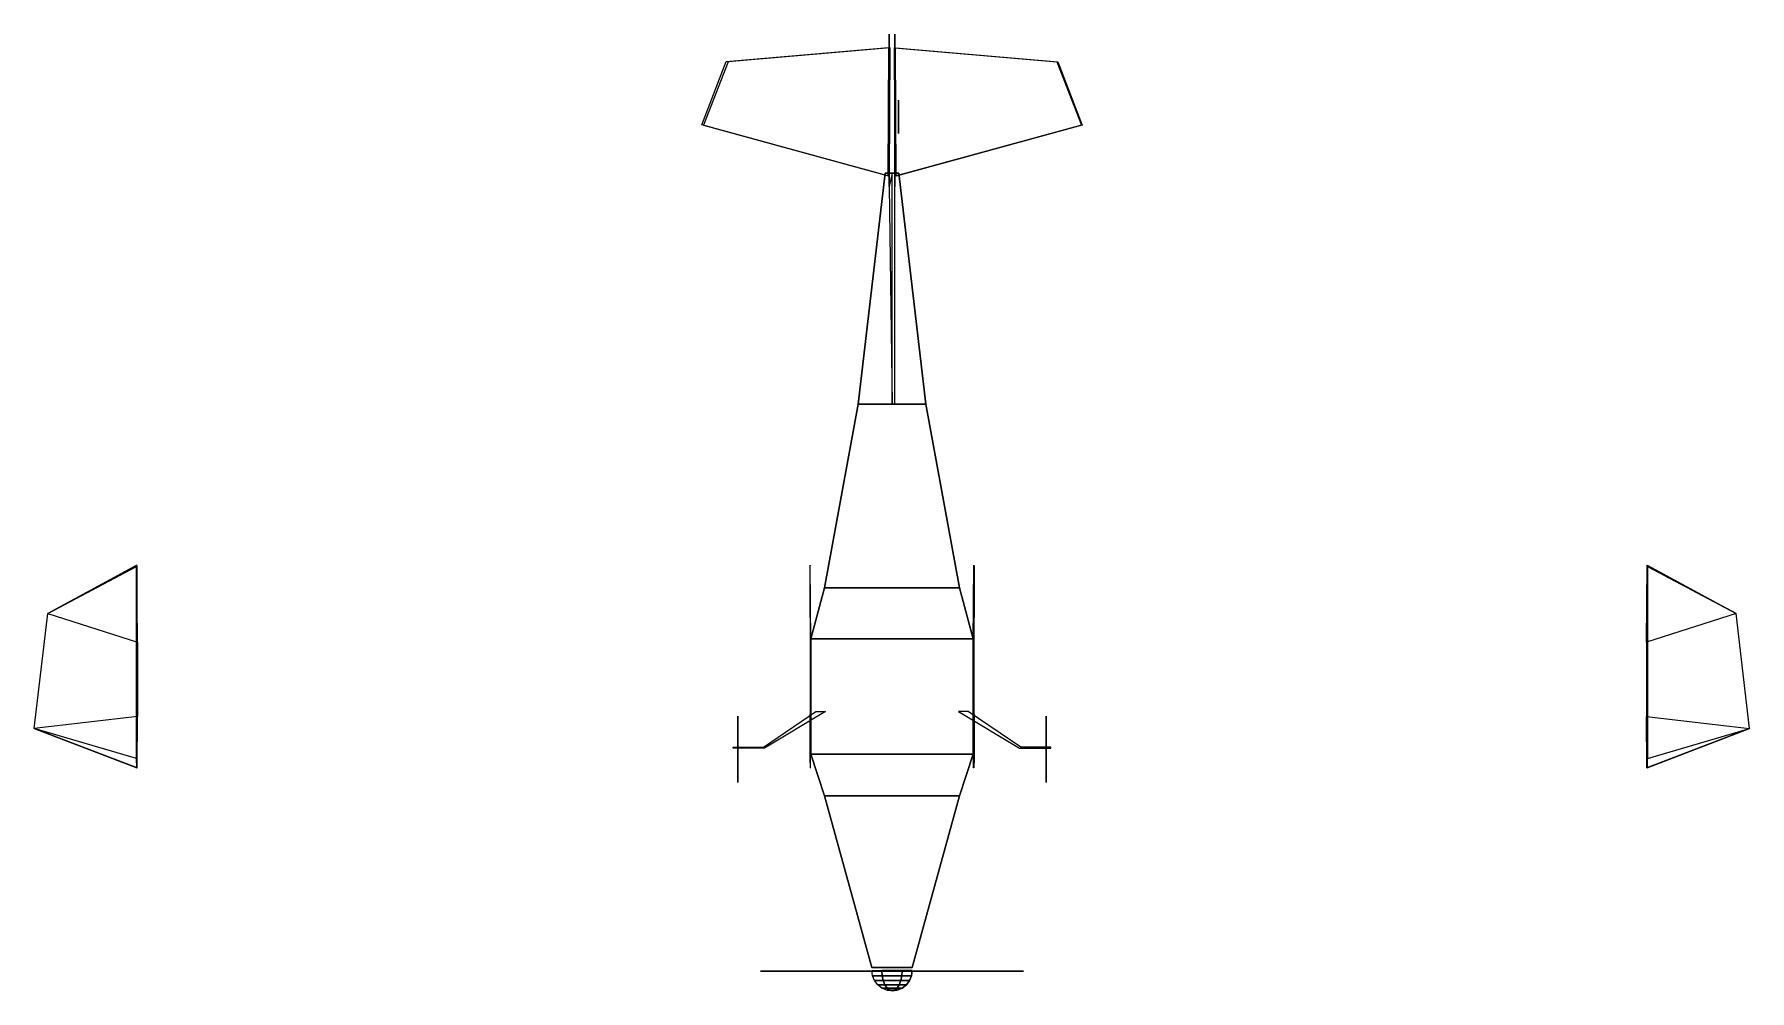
# Model space of a CAD drawing. Extents: x -6.3 to 6.4, y 0 to 7.1.
import ezdxf

# ---------------------------------------------------------------- set-up
doc = ezdxf.new("R2010")
doc.units = 0
doc.header["$LTSCALE"] = 0.4
doc.header["$MEASUREMENT"] = 0
doc.layers.get('0').update_dxf_attribs({"color": 8, "linetype": 'CONTINUOUS'})
doc.layers.add('A-MOVEL', color=5, linetype='CONTINUOUS')

msp = doc.modelspace()

# ---------------------------------------------------------------- linework, layer by layer
at = {"linetype": 'CONTINUOUS'}
for points, elevation in [([(0, 6.986), (-1.2, 6.881), (-1.382, 6.412), (-0.005, 6.035)], 1.547), ([(0.032, 6.986), (1.233, 6.881), (1.414, 6.412), (0.037, 6.035)], 1.547), ([(-5.576, 1.656), (-6.334, 1.948), (-6.234, 2.798), (-5.576, 3.151)], 2.16), ([(5.601, 1.656), (6.359, 1.948), (6.259, 2.798), (5.602, 3.151)], 2.16)]:
    msp.add_lwpolyline(points, close=True, dxfattribs=dict(at, elevation=elevation))
at = {"linetype": 'CONTINUOUS', "extrusion": (-1, 0, 0), "elevation": -0.033}
msp.add_lwpolyline([(-4.348, 1.638), (-5.96, 1.704), (-6.508, 2.719), (-7.086, 2.712), (-6.918, 1.412), (-6.058, 1.296)], dxfattribs=at)
at = {"linetype": 'CONTINUOUS', "extrusion": (-0.99863, 0, 0.052336), "elevation": 0.691}
msp.add_lwpolyline([(-1.726, 1.815), (-1.656, 1.865), (-1.656, 1.915), (-2.036, 1.965), (-2.586, 1.965), (-3.156, 1.875), (-3.146, 1.825), (-2.386, 1.845)], close=True, dxfattribs=at)
at = {"linetype": 'CONTINUOUS', "extrusion": (0.99863, 0, 0.052336), "elevation": 0.717}
msp.add_lwpolyline([(1.726, 1.813), (1.656, 1.863), (1.656, 1.913), (2.036, 1.963), (2.586, 1.963), (3.156, 1.873), (3.146, 1.823), (2.386, 1.843)], close=True, dxfattribs=at)
at = {"linetype": 'CONTINUOUS', "extrusion": (0, -0.932709, 0.360629), "elevation": -1.596}
for points in [[(-1.163, 0.865), (-1.163, 0.89), (-0.939, 0.89), (-0.55, 1.621), (-0.478, 1.617), (-0.931, 0.869)], [(1.189, 0.865), (1.189, 0.89), (0.965, 0.89), (0.576, 1.621), (0.504, 1.617), (0.956, 0.869)]]:
    msp.add_lwpolyline(points, close=True, dxfattribs=at)
at = {"linetype": 'CONTINUOUS', "extrusion": (0, -1, 0), "elevation": -0.152}
for points in [[(0.013, 0.457, -1), (0.013, 2.401)], [(0.013, 2.401, -1), (0.013, 0.457, -1)]]:
    msp.add_lwpolyline(points, format="xyb", dxfattribs=at)
at = {"linetype": 'CONTINUOUS', "extrusion": (-1, 0, 0)}
for centre, radius in [((-6.474, 1.088, -0.06), 0.123), ((-1.793, 0.275, -1.154), 0.246)]:
    msp.add_circle(centre, radius, dxfattribs=at)
at = {"linetype": 'CONTINUOUS', "extrusion": (1, 0, 0)}
msp.add_circle((1.793, 0.275, -1.128), 0.246, dxfattribs=at)
at = {"linetype": 'CONTINUOUS'}
for points in [[(-1.214, 6.883, 1.587), (-0.014, 6.988, 1.587), (-0.018, 6.037, 1.587), (-1.395, 6.415, 1.587)], [(-0.007, 7.086, 2.712), (-0.007, 6.918, 1.412), (-0.007, 5.96, 1.704), (-0.007, 6.508, 2.719)], [(0.033, 6.508, 2.719), (0.033, 7.086, 2.712), (0.033, 6.918, 1.412), (0.033, 5.96, 1.704)], [(0.039, 6.986, 1.587), (1.24, 6.881, 1.587), (1.421, 6.412, 1.587), (0.044, 6.035, 1.587)], [(-0.007, 6.918, 1.412), (-0.007, 6.058, 1.296), (-0.007, 5.96, 1.704)], [(0.033, 6.918, 1.412), (0.033, 5.96, 1.704), (0.033, 6.058, 1.296)], [(0.263, 4.348, 1.146), (-0.237, 4.348, 1.146), (-0.037, 6.058, 1.296), (0.063, 6.058, 1.296)], [(-0.237, 4.348, 1.638), (0.263, 4.348, 1.638), (0.063, 6.058, 1.398), (-0.037, 6.058, 1.398)], [(-0.237, 4.348, 1.146), (-0.237, 4.348, 1.638), (-0.037, 6.058, 1.398), (-0.037, 6.058, 1.296)], [(-0.037, 6.058, 1.398), (-0.037, 6.058, 1.296), (0.063, 6.058, 1.296), (0.063, 6.058, 1.398)], [(0.013, 4.348, 1.638), (0.013, 6.058, 1.398), (-0.007, 5.96, 1.704)], [(0.063, 6.058, 1.296), (0.063, 6.058, 1.398), (0.263, 4.348, 1.638), (0.263, 4.348, 1.146)], [(-0.487, 2.988, 0.996), (0.513, 2.988, 0.996), (0.263, 4.348, 1.146), (-0.237, 4.348, 1.146)], [(0.513, 2.988, 1.996), (-0.487, 2.988, 1.996), (-0.237, 4.348, 1.638), (0.263, 4.348, 1.638)], [(0.263, 4.348, 1.638), (0.263, 4.348, 1.146), (0.513, 2.988, 0.996), (0.513, 2.988, 1.996)], [(-5.578, 1.726, 2.11), (-6.334, 1.948, 2.16), (-6.234, 2.798, 2.16), (-5.578, 3.146, 2.12)], [(-5.57, 2.586, 2.259), (-5.575, 3.156, 2.17), (-6.234, 2.798, 2.16)], [(-5.578, 3.146, 2.12), (-5.577, 2.386, 2.14), (-5.578, 1.726, 2.11)], [(5.596, 2.586, 2.259), (5.601, 3.156, 2.17), (6.259, 2.798, 2.16)], [(5.602, 3.151, 2.16), (5.603, 3.146, 2.12), (6.259, 2.798, 2.16)], [(5.603, 3.146, 2.12), (5.602, 2.386, 2.14), (5.604, 1.726, 2.11)], [(5.604, 1.726, 2.11), (6.359, 1.948, 2.16), (6.259, 2.798, 2.16), (5.603, 3.146, 2.12)], [(0.613, 2.61, 0.948), (-0.587, 2.61, 0.948), (-0.487, 2.988, 0.996), (0.513, 2.988, 0.996)], [(-0.587, 2.61, 1.998), (0.613, 2.61, 1.998), (0.513, 2.988, 1.996), (-0.487, 2.988, 1.996)], [(0.513, 2.988, 1.996), (0.513, 2.988, 0.996), (0.613, 2.61, 0.948), (0.613, 2.61, 1.998)], [(-5.57, 2.036, 2.259), (-6.334, 1.948, 2.16), (-6.234, 2.798, 2.16), (-5.57, 2.586, 2.259)], [(5.596, 2.036, 2.259), (6.359, 1.948, 2.16), (6.259, 2.798, 2.16), (5.596, 2.586, 2.259)], [(-0.587, 1.758, 0.948), (0.613, 1.758, 0.948), (0.613, 2.61, 0.948), (-0.587, 2.61, 0.948)], [(0.613, 1.758, 1.998), (-0.587, 1.758, 1.998), (-0.587, 2.61, 1.998), (0.613, 2.61, 1.998)], [(-0.587, 2.61, 0.948), (-0.587, 2.61, 1.998), (-0.587, 1.758, 1.998), (-0.587, 1.758, 0.948)], [(0.613, 2.61, 0.948), (0.613, 2.61, 1.998), (0.613, 1.758, 1.998), (0.613, 1.758, 0.948)], [(-5.573, 1.656, 2.21), (-5.57, 2.036, 2.259), (-6.334, 1.948, 2.16)], [(5.599, 1.656, 2.21), (5.596, 2.036, 2.259), (6.359, 1.948, 2.16)], [(-5.576, 1.656, 2.16), (-5.578, 1.726, 2.11), (-6.334, 1.948, 2.16)], [(-5.576, 1.656, 2.16), (-5.573, 1.656, 2.21), (-6.334, 1.948, 2.16)], [(5.601, 1.656, 2.16), (5.599, 1.656, 2.21), (6.359, 1.948, 2.16)], [(5.601, 1.656, 2.16), (5.604, 1.726, 2.11), (6.359, 1.948, 2.16)], [(0.513, 1.448, 0.948), (-0.487, 1.448, 0.948), (-0.587, 1.758, 0.948), (0.613, 1.758, 0.948)], [(-0.487, 1.448, 1.678), (0.513, 1.448, 1.678), (0.613, 1.758, 1.998), (-0.587, 1.758, 1.998)], [(-0.487, 1.448, 0.948), (-0.487, 1.448, 1.678), (-0.587, 1.758, 1.998), (-0.587, 1.758, 0.948)], [(0.613, 1.758, 0.948), (0.613, 1.758, 1.998), (0.513, 1.448, 1.678), (0.513, 1.448, 0.948)], [(-0.137, 0.178, 1.298), (0.163, 0.178, 1.298), (0.513, 1.448, 0.948), (-0.487, 1.448, 0.948)], [(0.163, 0.178, 1.558), (-0.137, 0.178, 1.558), (-0.487, 1.448, 1.678), (0.513, 1.448, 1.678)], [(-0.137, 0.178, 1.558), (-0.487, 1.448, 1.678), (-0.487, 1.448, 0.948), (-0.137, 0.178, 1.298)], [(0.513, 1.448, 1.678), (0.513, 1.448, 0.948), (0.163, 0.178, 1.298), (0.163, 0.178, 1.558)], [(0.163, 0.178, 1.558), (0.163, 0.178, 1.298), (-0.137, 0.178, 1.298), (-0.137, 0.178, 1.558)]]:
    msp.add_3dface(points, dxfattribs=at)
at = {"layer": 'A-MOVEL', "linetype": 'CONTINUOUS'}
msp.add_3dface([(-5.576, 3.151, 2.16), (-5.578, 3.146, 2.12), (-6.234, 2.798, 2.16)], dxfattribs=at)

# ---------------------------------------------------------------- meshes
at = {"linetype": 'CONTINUOUS'}
mesh = msp.add_polymesh((6, 7), dxfattribs=dict(at, m_close=True))
for k, corner in enumerate([(0.013, 0.006, 1.428), (-0.026, 0.011, 1.428), (-0.062, 0.026, 1.428), (-0.093, 0.05, 1.428), (-0.116, 0.081, 1.428), (-0.131, 0.117, 1.428), (-0.136, 0.156, 1.428), (0.013, 0.006, 1.428), (-0.006, 0.011, 1.395), (-0.024, 0.026, 1.364), (-0.04, 0.05, 1.337), (-0.052, 0.081, 1.316), (-0.059, 0.117, 1.303), (-0.062, 0.156, 1.299), (0.013, 0.006, 1.428), (0.032, 0.011, 1.395), (0.05, 0.026, 1.364), (0.066, 0.05, 1.337), (0.078, 0.081, 1.316), (0.085, 0.117, 1.303), (0.088, 0.156, 1.299), (0.013, 0.006, 1.428), (0.052, 0.011, 1.428), (0.088, 0.026, 1.428), (0.119, 0.05, 1.428), (0.142, 0.081, 1.428), (0.157, 0.117, 1.428), (0.162, 0.156, 1.428), (0.013, 0.006, 1.428), (0.032, 0.011, 1.462), (0.05, 0.026, 1.493), (0.066, 0.05, 1.52), (0.078, 0.081, 1.54), (0.085, 0.117, 1.553), (0.088, 0.156, 1.558), (0.013, 0.006, 1.428), (-0.006, 0.011, 1.462), (-0.024, 0.026, 1.493), (-0.04, 0.05, 1.52), (-0.052, 0.081, 1.54), (-0.059, 0.117, 1.553), (-0.062, 0.156, 1.558)]):
    mesh.set_mesh_vertex(divmod(k, 7), corner)

doc.saveas('drawing.dxf')
